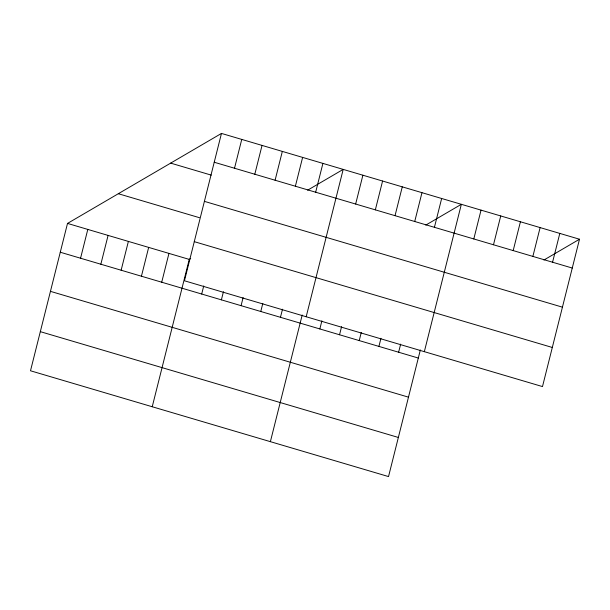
<?xml version="1.0" encoding="UTF-8"?>
<svg xmlns="http://www.w3.org/2000/svg" width="610" height="610" viewBox="0 0 610 610"><rect width="100%" height="100%" fill="white"/><g stroke="black" fill="none" stroke-linecap="round" stroke-linejoin="round"><path stroke-width="0.91" d="M221.468 133.422L184.449 280.775L542.488 386.58L579.5 239.227L221.468 133.422L67.512 223.42L30.5 370.773L388.532 476.578L420.343 349.942M80.558 258.236L87.802 229.413M100.848 264.229L108.092 235.407M121.138 270.222L128.382 241.407M141.428 276.223L148.665 247.401M161.719 282.216L168.955 253.394M152.233 406.748L189.245 259.395L190.694 258.541M201.696 294.035L203.732 285.93M234.514 168.238L241.751 139.416M221.392 299.853L223.428 291.748M254.805 174.239L262.041 145.416M241.08 305.671L243.115 297.566M275.095 180.232L282.331 151.41M260.775 311.489L262.811 303.383M295.377 186.225L302.621 157.403M280.463 317.307L282.499 309.201M315.667 192.226L322.911 163.404M270.382 441.663L302.194 315.027M306.182 316.75L343.194 169.397L307.631 190.183M319.846 328.95L321.882 320.845M355.653 204.037L362.889 175.215M339.541 334.768L341.577 326.663M375.341 209.855L382.584 181.033M359.229 340.586L361.265 332.481M395.036 215.673L402.272 186.858M378.924 346.404L380.96 338.298M414.724 221.499L421.967 192.676M398.62 352.229L400.656 344.124M434.419 227.316L441.655 198.494M424.339 351.665L461.351 204.312L425.788 225.105M473.802 238.952L481.038 210.13M493.49 244.77L500.734 215.955M513.185 250.596L520.421 221.773M532.873 256.413L540.117 227.591M552.568 262.231L559.805 233.409M543.937 260.02L579.5 239.227M214.224 162.245L572.264 268.049M170.663 163.122L211.235 175.116M204.403 201.361L562.435 307.165M118.317 193.721L199.47 217.701M194.277 241.659L552.309 347.471M67.512 223.42L189.245 259.395M60.276 252.235L418.308 358.047M50.447 291.351L408.486 397.163M40.329 331.657L398.361 437.462"/></g></svg>
